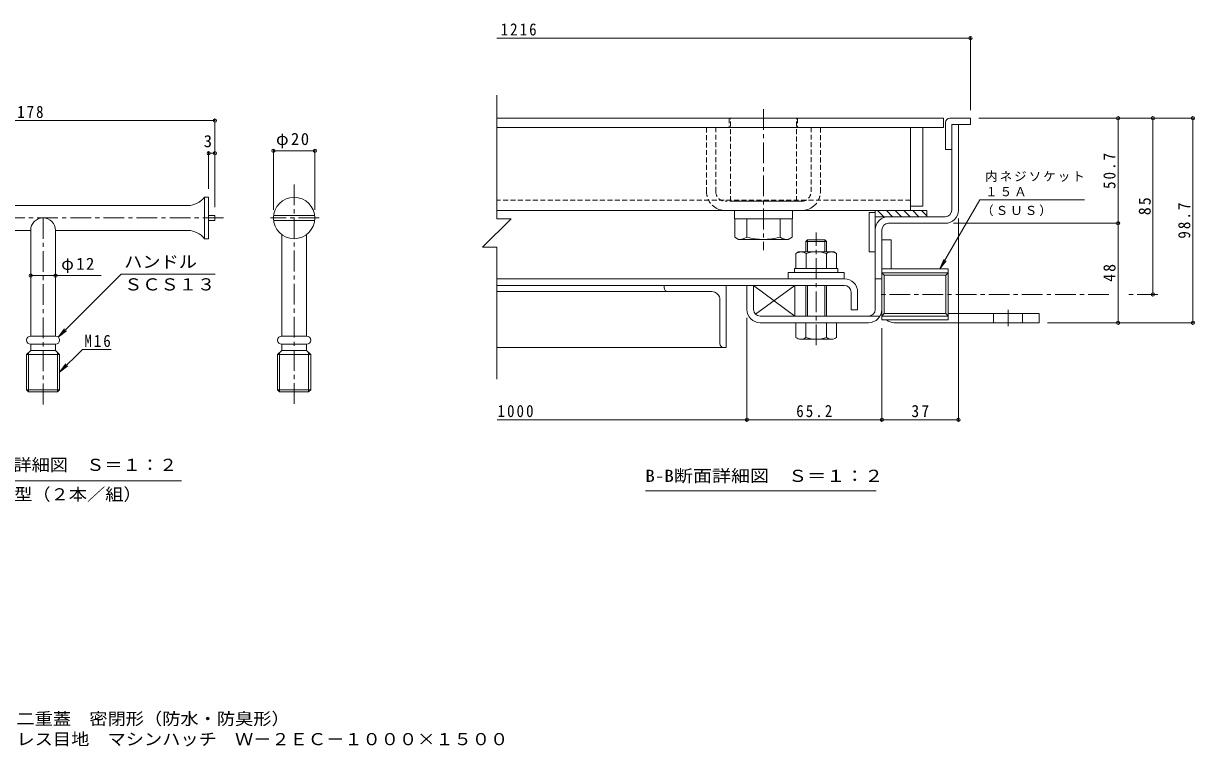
# Model space of a CAD drawing. Units: millimetres on the paper, enlarged 10 times, with parts at other scales. Extents: x -2620 to 2742, y -1962 to 1669.
# Drawn here: x -87 to 2742, y -1962 to -216 of the extents above; entities that cross this region are included whole.
import ezdxf
from ezdxf.enums import TextEntityAlignment as Align

# ---------------------------------------------------------------- set-up
doc = ezdxf.new("R2010")
doc.units = ezdxf.units.MM
doc.header["$LTSCALE"] = 10
doc.header["$PDMODE"] = 32
doc.header["$PDSIZE"] = 8
doc.linetypes.add('CHAIN1', pattern=[8, 5, -1, 1, -1])
doc.linetypes.add('DASHED1', pattern=[1.8, 1.2, -0.6])
for name, color, linetype, lineweight in [('D-1', 2, 'Continuous', 9), ('D-2', 3, 'Continuous', 9), ('D-3', 4, 'Continuous', 9), ('D-5', 7, 'Continuous', 9), ('D-6', 6, 'Continuous', 5), ('D-7', 5, 'Continuous', 5), ('D-8', 5, 'Continuous', 5), ('D-9', 134, 'Continuous', 5), ('D-A', 3, 'Continuous', 9), ('D-B', 6, 'Continuous', 5), ('D-C', 2, 'DASHED1', 9), ('D-E', 3, 'Continuous', 9), ('D-F', 7, 'Continuous', 9), ('F-5', 7, 'Continuous', 9)]:
    doc.layers.add(name, color=color, linetype=linetype, lineweight=lineweight)
doc.styles.add('ＭＳ ゴシック', font='')
doc.styles.get('ＭＳ ゴシック').set_extended_font_data('MS Gothic')

msp = doc.modelspace()

# ---------------------------------------------------------------- linework, layer by layer
at = {"layer": 'D-1'}
for p, q in [((2155.59, -460.2), (2171.59, -460.2)), ((2155.59, -666.7), (2155.59, -460.2)), ((2171.59, -666.7), (2171.59, -460.2)), ((2139.59, -682.7), (2002.59, -682.7)), ((2002.59, -698.7), (2139.59, -698.7)), ((1970.59, -906.7), (1970.59, -714.7)), ((1986.59, -714.7), (1986.59, -906.7)), ((1986.59, -808.82), (1986.59, -931.82)), ((2146.59, -808.82), (1986.59, -808.82)), ((1986.59, -817.93), (1992.4, -823.74)), ((2146.59, -817.93), (1986.59, -817.93)), ((1660.59, -848.7), (1676.59, -848.7)), ((1660.59, -906.7), (1660.59, -848.7)), ((1676.59, -906.7), (1676.59, -848.7)), ((1986.59, -832.7), (1970.59, -832.7)), ((2140.78, -823.74), (1992.4, -823.74)), ((1982.3, -922.7), (1692.59, -922.7)), ((2146.59, -922.7), (1986.59, -922.7)), ((2140.78, -916.89), (1992.4, -916.89)), ((2146.59, -922.7), (2140.78, -916.89)), ((1692.59, -938.7), (1803.09, -938.7)), ((1853.09, -938.7), (1954.59, -938.7))]:
    msp.add_line(p, q, dxfattribs=at)
for points in [[(2146.59, -808.82), (2146.59, -931.82), (1986.59, -931.82)], [(2146.59, -817.93), (2140.78, -823.74), (2140.78, -916.89)], [(1986.59, -922.7), (1992.4, -916.89), (1992.4, -823.74)]]:
    msp.add_lwpolyline(points, dxfattribs=at)
for centre, radius, start, end in [((2139.59, -666.7), 32, 270, 0), ((2139.59, -666.7), 16, 270, 0), ((2002.59, -714.7), 32, 90, 180), ((2002.59, -714.7), 16, 90, 180), ((1692.59, -906.7), 32, 180, 270), ((1692.59, -906.7), 16, 180, 270), ((1954.59, -906.7), 16, 270, 0), ((1954.59, -906.7), 32, 270, 0)]:
    msp.add_arc(centre, radius, start, end, dxfattribs=at)
at = {"layer": 'D-2'}
for p, q in [((1056.33, -445.2), (2135.59, -445.2)), ((2135.59, -445.2), (2135.59, -467.7)), ((1056.33, -467.7), (2135.59, -467.7))]:
    msp.add_line(p, q, dxfattribs=at)
at = {"layer": 'D-2', "linetype": 'DASHED1'}
for p, q in [((1617.84, -445.2), (1617.84, -467.7)), ((1782.84, -445.2), (1782.84, -467.7))]:
    msp.add_line(p, q, dxfattribs=at)
at = {"layer": 'D-3'}
for p, q in [((2150.59, -445.2), (2200.59, -445.2)), ((2140.59, -455.2), (2140.59, -520.2)), ((2155.59, -460.2), (2155.59, -520.2)), ((2155.59, -520.2), (2140.59, -520.2))]:
    msp.add_line(p, q, dxfattribs=at)
msp.add_lwpolyline([(2200.59, -445.2), (2200.59, -460.2), (2155.59, -460.2)], dxfattribs=at)
msp.add_arc((2150.59, -455.2), 10, 90, 180, dxfattribs=at)
at = {"layer": 'D-5', "color": 3, "linetype": 'CHAIN1'}
for p, q in [((566.81, -604.76), (566.81, -1141.92)), ((396.25, -685.85), (-532.21, -685.85)), ((-39.71, -685.85), (-39.71, -1141.92)), ((627.58, -685.85), (509.83, -685.85))]:
    msp.add_line(p, q, dxfattribs=at)
at = {"layer": 'D-5', "color": 3}
for p, q in [((350.29, -635.85), (350.29, -735.85)), ((360.29, -635.85), (350.29, -635.85)), ((360.29, -635.85), (360.29, -735.85)), ((310.29, -655.85), (-514.71, -655.85)), ((375.29, -680.1), (360.29, -680.1)), ((375.29, -691.6), (360.29, -691.6)), ((375.29, -680.1), (375.29, -691.6)), ((517.14, -680.1), (616.48, -680.1)), ((517.14, -691.6), (616.48, -691.6)), ((-514.71, -715.85), (-69.71, -715.85)), ((-9.71, -715.85), (310.28, -715.85)), ((-9.71, -715.85), (-9.71, -970.85)), ((536.81, -725.85), (536.81, -970.85)), ((596.81, -725.85), (596.81, -970.85)), ((360.29, -735.85), (350.29, -735.85)), ((536.81, -970.85), (596.81, -970.85)), ((-79.71, -1015.85), (-69.71, -1005.85)), ((-79.71, -1015.85), (-79.71, -1100.57)), ((-74.71, -1105.85), (-74.71, -1010.85)), ((-69.71, -990.85), (-69.71, -1005.85)), ((-69.71, -1005.85), (-9.71, -1005.85)), ((0.29, -1015.85), (-9.71, -1005.85)), ((-4.71, -1010.85), (-4.71, -1105.85)), ((526.81, -1015.85), (536.81, -1005.85)), ((526.81, -1015.85), (526.81, -1100.57)), ((531.81, -1105.85), (531.81, -1010.85)), ((536.81, -990.85), (596.81, -990.85)), ((536.81, -990.85), (536.81, -1005.85)), ((536.81, -1005.85), (596.81, -1005.85)), ((596.81, -990.85), (596.81, -1005.85)), ((606.81, -1015.85), (596.81, -1005.85)), ((601.81, -1010.85), (601.81, -1105.85)), ((-79.71, -1100.57), (0.29, -1100.57)), ((-79.71, -1100.57), (-74.71, -1105.85)), ((-4.71, -1105.85), (0.29, -1100.57)), ((526.81, -1100.57), (606.81, -1100.57)), ((526.81, -1100.57), (531.81, -1105.85)), ((601.81, -1105.85), (606.81, -1100.57)), ((-4.71, -1105.85), (-74.71, -1105.85)), ((601.81, -1105.85), (531.81, -1105.85))]:
    msp.add_line(p, q, dxfattribs=at)
at = {"layer": 'D-5'}
for p, q in [((2126.98, -808.82), (2223.49, -641.66)), ((2223.49, -641.66), (2476.23, -641.66)), ((2126.98, -808.82), (2136.55, -785.72)), ((2126.98, -808.82), (2142.2, -788.98)), ((-9.71, -824.99), (100.37, -824.99)), ((149.23, -821.43), (376.11, -821.43)), ((-2.88, -973.54), (16.95, -958.32)), ((55.41, -1003.08), (125.13, -1003.08)), ((0.29, -1058.21), (20.12, -1042.99)), ((-375.59, -1320.37), (294.41, -1320.37)), ((1972.76, -1344.39), (1415.26, -1344.39))]:
    msp.add_line(p, q, dxfattribs=at)
at = {"layer": 'D-5', "color": 3}
for points in [[(-69.71, -715.85), (-69.71, -970.85), (-9.71, -970.85)], [(-79.71, -1015.85), (0.29, -1015.85), (0.29, -1100.57)], [(-69.71, -990.85), (-9.71, -990.85), (-9.71, -1005.85)], [(526.81, -1015.85), (606.81, -1015.85), (606.81, -1100.57)]]:
    msp.add_lwpolyline(points, dxfattribs=at)
at = {"layer": 'D-5'}
for points in [[(149.23, -821.43), (-2.88, -973.54), (12.34, -953.71)], [(55.41, -1003.08), (0.29, -1058.21), (15.51, -1038.38)]]:
    msp.add_lwpolyline(points, dxfattribs=at)
at = {"layer": 'D-5', "color": 3}
msp.add_circle((566.81, -685.85), 50, dxfattribs=at)
for centre, radius, start, end in [((308.47, -602.21), 53.67, 271.94333, 321.18758), ((-39.71, -715.85), 30, 0, 180), ((308.47, -769.48), 53.67, 38.81242, 88.06058), ((-69.71, -980.85), 10, 90, 270), ((-9.71, -980.85), 10, 270, 90), ((536.81, -980.85), 10, 90, 270), ((596.81, -980.85), 10, 270, 90)]:
    msp.add_arc(centre, radius, start, end, dxfattribs=at)
at = {"layer": 'D-6'}
for p, q in [((1955.59, -672.7), (1955.59, -767.7)), ((1955.59, -672.7), (1970.59, -672.7)), ((1970.59, -767.7), (1970.59, -667.7)), ((2095.59, -667.7), (1970.59, -667.7)), ((1991.28, -682.7), (1976.28, -667.7)), ((2012.49, -682.7), (1997.49, -667.7)), ((2033.71, -682.7), (2018.71, -667.7)), ((2054.92, -682.7), (2039.92, -667.7)), ((2076.13, -682.7), (2061.13, -667.7)), ((2095.59, -680.94), (2082.35, -667.7)), ((2095.59, -682.7), (2095.59, -667.7)), ((2095.59, -682.7), (1970.59, -682.7)), ((1955.59, -767.7), (1970.59, -767.7)), ((1676.59, -848.7), (1676.59, -906.7)), ((1676.59, -848.7), (1776.59, -922.7)), ((1776.59, -848.7), (1676.59, -848.7)), ((1681.11, -917.84), (1776.59, -848.7)), ((1776.59, -922.7), (1776.59, -848.7)), ((1692.59, -922.7), (1776.59, -922.7))]:
    msp.add_line(p, q, dxfattribs=at)
at = {"layer": 'D-7', "linetype": 'DASHED1'}
for p, q in [((1563.09, -467.7), (1563.09, -622.7)), ((1585.59, -467.7), (1563.09, -467.7)), ((1585.59, -622.7), (1585.59, -467.7)), ((1815.59, -622.7), (1815.59, -467.7)), ((1815.59, -467.7), (1838.09, -467.7)), ((1838.09, -467.7), (1838.09, -622.7)), ((1793.09, -645.2), (1608.09, -645.2))]:
    msp.add_line(p, q, dxfattribs=at)
at = {"layer": 'D-7'}
for p, q in [((1608.09, -667.7), (1793.09, -667.7)), ((1807.15, -738.7), (1803.09, -742.76)), ((1803.09, -766.2), (1803.09, -742.76)), ((1853.09, -742.76), (1803.09, -742.76)), ((1807.15, -766.2), (1807.15, -738.7)), ((1849.03, -738.7), (1807.15, -738.7)), ((1849.03, -766.2), (1849.03, -738.7)), ((1849.03, -738.7), (1853.09, -742.76)), ((1853.09, -742.76), (1853.09, -766.2)), ((1853.09, -742.76), (1853.09, -766.2)), ((1803.09, -922.7), (1803.09, -848.7)), ((1807.15, -922.7), (1807.15, -848.7)), ((1849.03, -922.7), (1849.03, -848.7)), ((1853.09, -848.7), (1853.09, -922.7)), ((1877.09, -938.7), (1779.09, -938.7)), ((1779.09, -974.23), (1779.09, -938.7)), ((1803.09, -974.23), (1803.09, -938.7)), ((1853.09, -938.7), (1853.09, -974.23)), ((1877.09, -974.23), (1877.09, -938.7)), ((1865.09, -978.7), (1791.09, -978.7))]:
    msp.add_line(p, q, dxfattribs=at)
at = {"layer": 'D-7', "linetype": 'CHAIN1'}
msp.add_line((1828.09, -993.09), (1828.09, -721.04), dxfattribs=at)
at = {"layer": 'D-7', "color": 2, "lineweight": 9}
for p, q in [((1779.02, -771.5), (1785.59, -767.7)), ((1779.02, -771.5), (1779.02, -807.7)), ((1870.59, -767.7), (1785.59, -767.7)), ((1803.55, -771.5), (1803.55, -807.7)), ((1852.63, -771.5), (1852.63, -807.7)), ((1870.59, -767.7), (1877.16, -771.5)), ((1877.16, -771.5), (1877.16, -807.7)), ((1877.16, -807.7), (1779.02, -807.7))]:
    msp.add_line(p, q, dxfattribs=at)
at = {"layer": 'D-7', "color": 134}
for p, q in [((1760.59, -817.7), (1760.59, -832.7)), ((1760.59, -832.7), (1895.59, -832.7))]:
    msp.add_line(p, q, dxfattribs=at)
at = {"layer": 'D-7', "color": 6}
for p, q in [((1775.59, -807.7), (1880.59, -807.7)), ((1775.59, -807.7), (1775.59, -817.7)), ((1775.59, -817.7), (1880.59, -817.7)), ((1880.59, -807.7), (1880.59, -817.7))]:
    msp.add_line(p, q, dxfattribs=at)
at = {"layer": 'D-7', "color": 134}
msp.add_lwpolyline([(1760.59, -817.7), (1895.59, -817.7), (1895.59, -832.7)], dxfattribs=at)
at = {"layer": 'D-7', "linetype": 'DASHED1'}
for centre, radius, start, end in [((1608.09, -622.7), 45, 180, 231.05622), ((1608.09, -622.7), 22.5, 180, 270), ((1793.09, -622.7), 22.5, 270, 0), ((1793.09, -622.7), 45, 308.94378, 0)]:
    msp.add_arc(centre, radius, start, end, dxfattribs=at)
at = {"layer": 'D-7'}
for centre, radius, start, end in [((1608.09, -622.7), 45, 231.05622, 270), ((1793.09, -622.7), 45, 270, 308.94378), ((1791.09, -960.37), 18.33, 229.1022, 310.89809), ((1828.09, -906.62), 72.08, 249.70546, 290.29454), ((1865.09, -960.37), 18.33, 229.10191, 310.8978)]:
    msp.add_arc(centre, radius, start, end, dxfattribs=at)
at = {"layer": 'D-7', "color": 2, "lineweight": 9}
for centre, radius, start, end in [((1793.5, -796.58), 28.97, 94.38438, 120), ((1790.52, -791.9), 24.21, 57.42749, 88.18784), ((1828.09, -848.9), 81.2, 72.41188, 107.5881), ((1865.66, -791.9), 24.21, 91.81215, 122.57249), ((1862.68, -796.58), 28.97, 59.99998, 85.6156)]:
    msp.add_arc(centre, radius, start, end, dxfattribs=at)
at = {"layer": 'D-8'}
for p, q in [((2055.59, -467.7), (2085.59, -467.7)), ((2085.59, -467.7), (2085.59, -657.7))]:
    msp.add_line(p, q, dxfattribs=at)
msp.add_lwpolyline([(2055.59, -467.7), (2055.59, -657.7), (2085.59, -657.7)], dxfattribs=at)
at = {"layer": 'D-9'}
for p, q in [((2055.59, -467.7), (1056.33, -467.7)), ((2055.59, -667.7), (2055.59, -467.7)), ((2055.59, -667.7), (1056.33, -667.7)), ((1631.09, -687.7), (1631.09, -732.07)), ((1660.59, -732.21), (1660.59, -687.7)), ((1740.59, -732.21), (1740.59, -687.7)), ((1770.09, -687.7), (1770.09, -732.21)), ((1640.63, -737.58), (1631.09, -732.07)), ((1760.59, -737.7), (1770.09, -732.21)), ((1760.59, -737.7), (1640.84, -737.7))]:
    msp.add_line(p, q, dxfattribs=at)
at = {"layer": 'D-9', "linetype": 'DASHED1'}
msp.add_line((2055.59, -642.7), (1056.33, -642.7), dxfattribs=at)
at = {"layer": 'D-9'}
for centre, radius, start, end in [((1641.88, -703.19), 34.53, 267.86055, 302.81094), ((1700.59, -589.1), 148.6, 254.38446, 285.61554), ((1759.3, -703.19), 34.53, 237.18906, 272.13945)]:
    msp.add_arc(centre, radius, start, end, dxfattribs=at)
at = {"layer": 'D-A'}
for p, q in [((1896.09, -832.7), (1057.04, -832.7)), ((1057.04, -848.7), (1896.09, -848.7)), ((1928.09, -864.7), (1928.09, -907.7))]:
    msp.add_line(p, q, dxfattribs=at)
msp.add_lwpolyline([(1912.09, -864.7), (1912.09, -907.7), (1928.09, -907.7)], dxfattribs=at)
for radius in [32, 16]:
    msp.add_arc((1896.09, -864.7), radius, 0, 90, dxfattribs=at)
at = {"layer": 'D-B'}
for p, q in [((1460.59, -848.7), (1057.04, -848.7)), ((1460.59, -853.7), (1460.59, -848.7)), ((1470.59, -863.7), (1057.04, -863.7)), ((1470.59, -863.7), (1575.59, -863.7)), ((1595.59, -988.7), (1595.59, -883.7)), ((1605.59, -998.7), (1057.04, -998.7)), ((1605.59, -998.7), (1610.59, -998.7))]:
    msp.add_line(p, q, dxfattribs=at)
msp.add_lwpolyline([(1460.59, -848.7), (1610.59, -848.7), (1610.59, -998.7)], dxfattribs=at)
for centre, radius, start, end in [((1470.59, -853.7), 10, 180, 270), ((1575.59, -883.7), 20, 0, 90), ((1605.59, -988.7), 10, 180, 270)]:
    msp.add_arc(centre, radius, start, end, dxfattribs=at)
at = {"layer": 'D-C', "linetype": 'CHAIN1'}
msp.add_line((1700.59, -423.26), (1700.59, -763.33), dxfattribs=at)
at = {"layer": 'D-C'}
for p, q in [((1620.59, -645.2), (1620.59, -445.2)), ((1780.59, -445.2), (1620.59, -445.2)), ((1780.59, -645.2), (1780.59, -445.2)), ((1780.59, -645.2), (1620.59, -645.2))]:
    msp.add_line(p, q, dxfattribs=at)
at = {"layer": 'D-C', "color": 134, "linetype": 'Continuous', "lineweight": 5}
for p, q in [((1630.59, -667.7), (1630.59, -687.7)), ((1770.59, -667.7), (1770.59, -687.7)), ((1630.59, -687.7), (1770.59, -687.7))]:
    msp.add_line(p, q, dxfattribs=at)
at = {"layer": 'D-E'}
for p, q in [((1986.59, -738.7), (2009.09, -738.7)), ((1986.59, -738.7), (1986.59, -906.7)), ((2009.09, -808.82), (2009.09, -738.7)), ((2146.59, -916.2), (2366.59, -916.2)), ((2256.59, -938.7), (2256.59, -916.2)), ((2326.59, -938.7), (2326.59, -916.2)), ((2366.59, -916.2), (2366.59, -938.7)), ((2366.59, -938.7), (2016.59, -938.7))]:
    msp.add_line(p, q, dxfattribs=at)
at = {"layer": 'D-E', "linetype": 'CHAIN1'}
msp.add_line((2291.59, -947.43), (2291.59, -907.99), dxfattribs=at)
at = {"layer": 'D-E'}
msp.add_arc((2016.59, -908.7), 30, 230.3984, 270, dxfattribs=at)
at = {"layer": 'D-F'}
for p, q in [((2200.59, -251.57), (1056.33, -251.57)), ((2200.59, -248.57), (2200.59, -425.2)), ((-514.71, -450.73), (375.29, -450.73)), ((375.29, -447.73), (375.29, -660.1)), ((2741.09, -445.2), (2220.59, -445.2)), ((2557.37, -445.2), (2557.37, -698.7)), ((2641.55, -870.32), (2641.55, -445.2)), ((2738.09, -445.2), (2738.09, -938.7)), ((360.29, -526.64), (360.29, -615.85)), ((375.29, -529.64), (360.29, -529.64)), ((516.81, -520.64), (516.81, -665.85)), ((516.81, -523.64), (616.81, -523.64)), ((616.81, -520.64), (616.81, -665.85)), ((2560.37, -698.7), (2159.59, -698.7)), ((2171.59, -1176.04), (2171.59, -686.7)), ((2557.37, -698.7), (2557.37, -938.7)), ((1056.33, -756.36), (1021.92, -756.36)), ((1056.33, -756.36), (1056.33, -1075.24)), ((-69.71, -824.99), (-9.71, -824.99)), ((1660.59, -1176.04), (1660.59, -926.7)), ((1986.59, -1176.04), (1986.59, -951.82)), ((2741.09, -938.7), (2386.59, -938.7)), ((1660.59, -1173.04), (1057.04, -1173.04)), ((1986.59, -1173.04), (1660.59, -1173.04)), ((2171.59, -1173.04), (1986.59, -1173.04))]:
    msp.add_line(p, q, dxfattribs=at)
at = {"layer": 'D-F', "linetype": 'CHAIN1'}
for p, q in [((2535.04, -870.32), (1979.22, -870.32)), ((2653.38, -870.32), (2579.65, -870.32))]:
    msp.add_line(p, q, dxfattribs=at)
at = {"layer": 'D-F'}
msp.add_lwpolyline([(1056.33, -389.44), (1056.33, -687.54), (1090.74, -687.54), (1021.92, -756.36)], dxfattribs=at)
for p in [(2200.59, -251.57), (375.29, -450.73), (2557.37, -445.2), (2641.55, -445.2), (2738.09, -445.2), (360.29, -529.64), (375.29, -529.64), (516.81, -523.64), (616.81, -523.64), (2557.37, -698.7), (-69.71, -824.99), (-9.71, -824.99), (2641.55, -870.32), (2557.37, -938.7), (2738.09, -938.7), (1660.59, -1173.04), (1986.59, -1173.04), (2171.59, -1173.04)]:
    msp.add_point(p, dxfattribs=at)

# ---------------------------------------------------------------- texts
at = {"layer": 'D-5', "color": 2, "style": 'ＭＳ ゴシック'}
for s, width, p in [('ハンドル', 1.1, (156.11, -815.11)), ('ＳＣＳ１３', 1.1, (156.11, -869.63)), ('開閉ハンドル詳細図\u3000Ｓ＝１：２', 1.1, (-375.59, -1305.37)), ('B-B断面詳細図\u3000Ｓ＝１：２', 1.15, (1415.26, -1331.89)), ('Ｋ－１ａ型（２本／組）', 1.1, (-285.59, -1376.59))]:
    msp.add_text(s, height=29.33, dxfattribs=dict(at, width=width)).set_placement(p, align=Align.BOTTOM_LEFT)
at = {"layer": 'D-5', "char_height": 21.99, "attachment_point": 7, "style": 'ＭＳ ゴシック'}
for s, insert in [('\\T1.17;内ネジソケット', (2236.23, -598.82)), ('\\T1.17;１５Ａ', (2236.23, -633.65)), ('\\T1.17;（ＳＵＳ）', (2226.57, -681.5))]:
    msp.add_mtext(s, dxfattribs=dict(at, insert=insert))
at = {"layer": 'D-5', "color": 2, "insert": (60.13, -997.62), "char_height": 29.33, "attachment_point": 7, "style": 'ＭＳ ゴシック'}
msp.add_mtext('\\T1.27;\\W0.9;M16', dxfattribs=at)
at = {"layer": 'D-F', "color": 2, "style": 'ＭＳ ゴシック'}
msp.add_text('3', height=29.33, dxfattribs=at).set_placement((348.43, -523.64), align=Align.BOTTOM_LEFT)
at = {"layer": 'D-F', "color": 2, "char_height": 29.33, "attachment_point": 7, "style": 'ＭＳ ゴシック'}
for s, insert in [('\\T1.28;\\W0.9;1216', (1065.59, -245.57)), ('\\T1.27;\\W0.9;178', (-102.21, -444.73)), ('\\T1.19;φ20', (523.06, -517.64)), ('\\T1.19;φ12', (4.22, -818.99)), ('\\T1.28;\\W0.9;1000', (1058.16, -1167.04)), ('\\T1.28;\\W0.9;65.2', (1779.84, -1167.04)), ('\\T1.27;\\W0.95;37', (2057.84, -1167.04))]:
    msp.add_mtext(s, dxfattribs=dict(at, insert=insert))
at = {"layer": 'D-F', "color": 2, "char_height": 29.33, "attachment_point": 7, "rotation": 90, "style": 'ＭＳ ゴシック'}
for s, insert in [('\\T1.28;\\W0.9;50.7', (2551.37, -615.7)), ('\\T1.27;\\W0.95;85', (2636.55, -679.01)), ('\\T1.28;\\W0.9;98.7', (2732.09, -735.7)), ('\\T1.27;\\W0.95;48', (2551.37, -839.95))]:
    msp.add_mtext(s, dxfattribs=dict(at, insert=insert))
at = {"layer": 'F-5', "color": 2, "style": 'ＭＳ ゴシック', "width": 1.1}
for s, p in [('縞鋼板蓋\u3000屋内用\u3000二重蓋\u3000密閉形（防水・防臭形）', (-500.11, -1918.5)), ('スチール製\u3000ステンレス目地\u3000マシンハッチ\u3000Ｗ－２ＥＣ－１０００×１５００', (-500.11, -1967.71))]:
    msp.add_text(s, height=29.33, dxfattribs=at).set_placement(p, align=Align.BOTTOM_LEFT)

doc.saveas('drawing.dxf')
